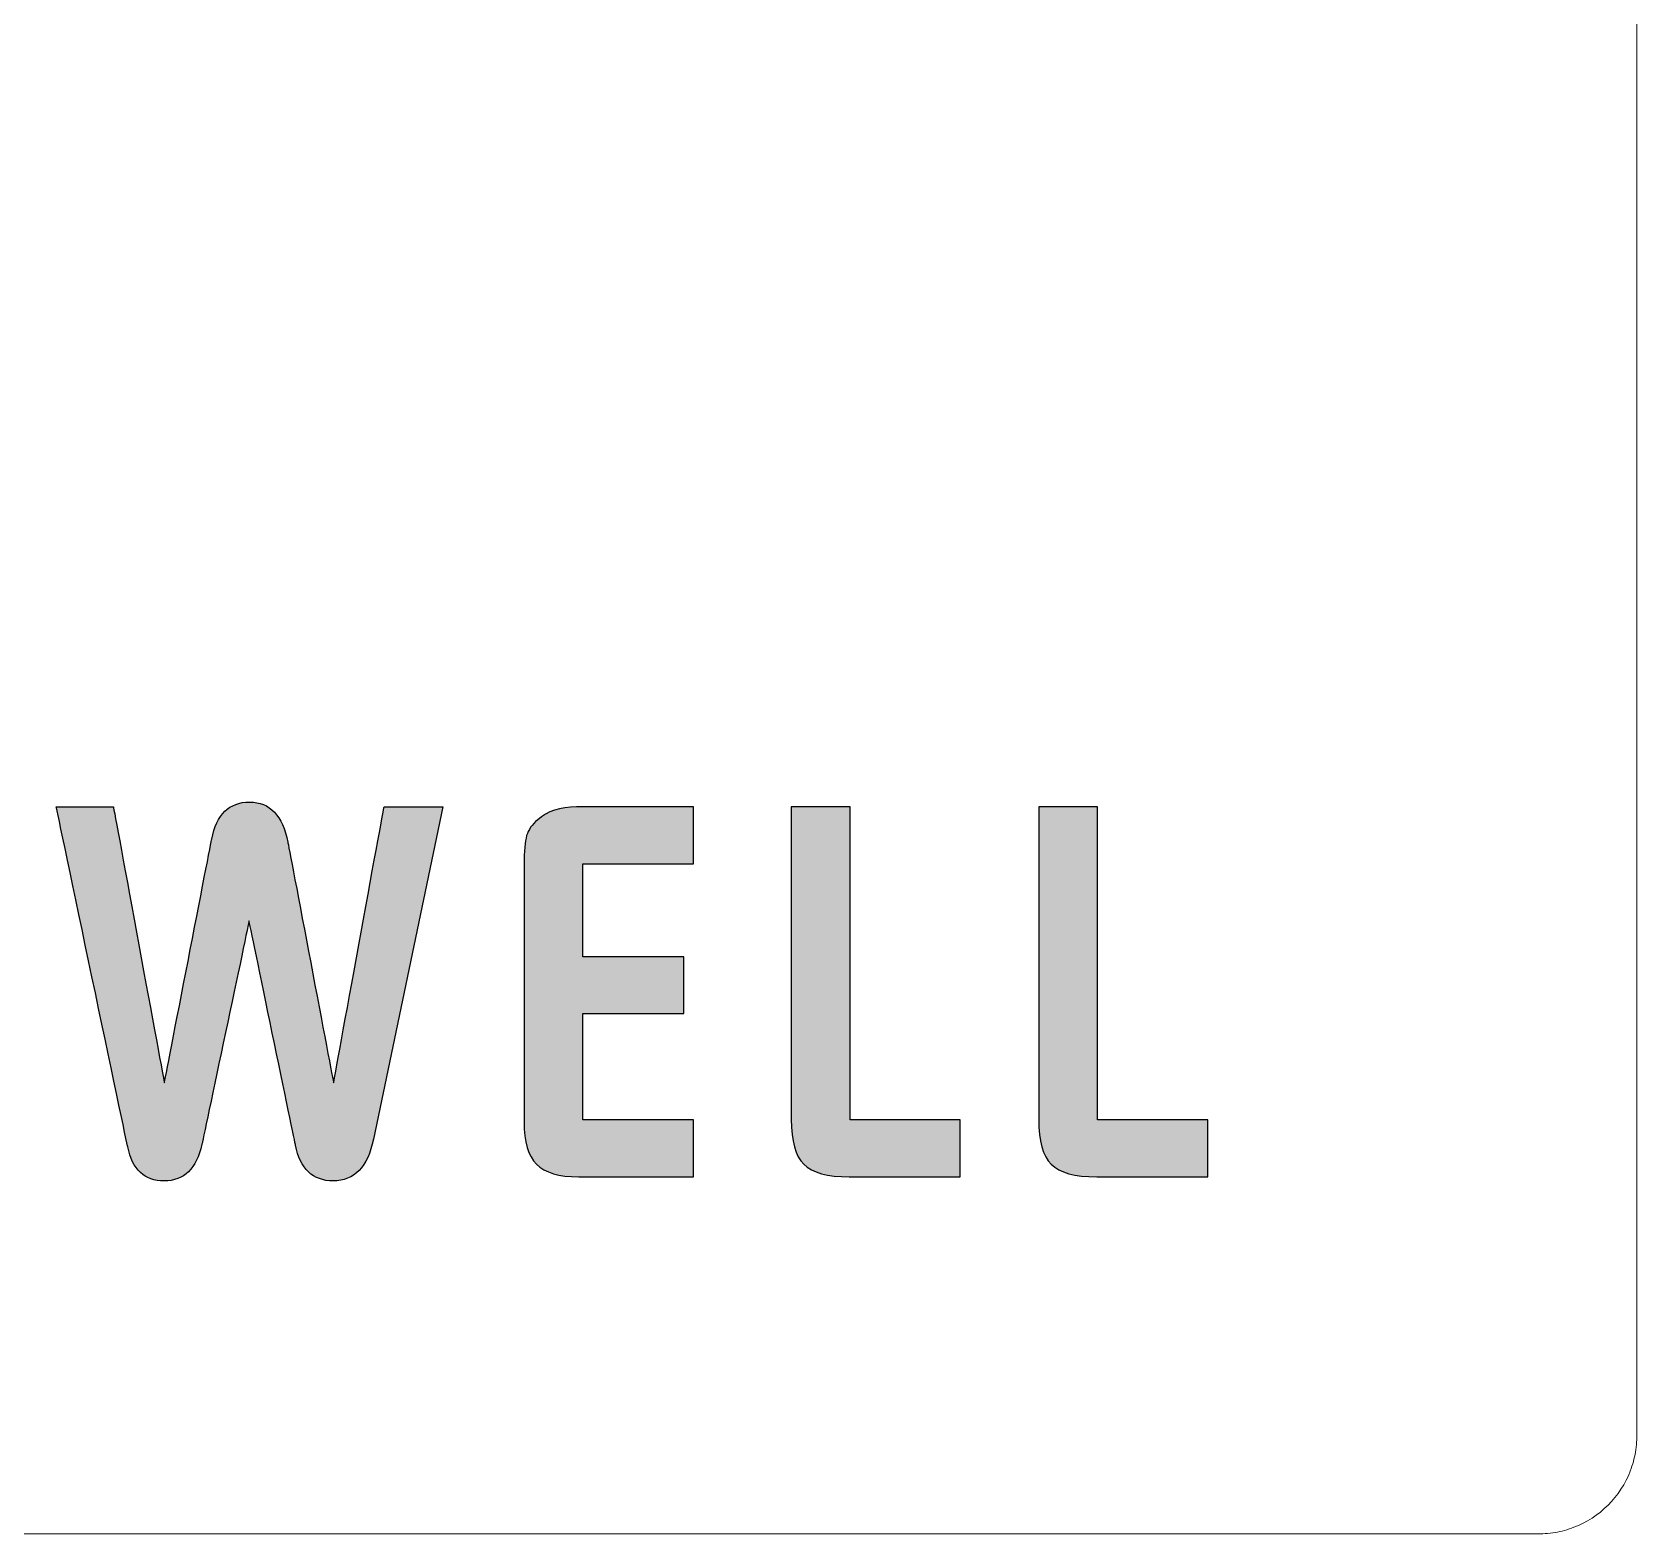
# Model space of a CAD drawing. Header units: inches. Extents: x -244 to 524, y 600 to 1121.
# Drawn here: x -23.91 to -4.37, y 924.48 to 942.76 of the extents above; entities that cross this region are included whole.
import ezdxf

# ---------------------------------------------------------------- set-up
doc = ezdxf.new("R2010")
doc.units = ezdxf.units.IN
doc.layers.add('1', color=7, linetype='Continuous', true_color=0xffffff)
doc.layers.add('layer 1', color=7, linetype='Continuous')

msp = doc.modelspace()

# ---------------------------------------------------------------- hatches: boundary and pattern name
h = msp.add_hatch(color=256)
h.dxf.hatch_style = 1
edge = h.paths.add_edge_path()
edge.add_spline(control_points=[(-20.237, 929.97), (-20.237, 929.97), (-20.794, 932.901), (-20.794, 932.901), (-20.794, 932.901)], knot_values=[3.2175, 3.2175, 3.2175, 3.2175, 3.465, 3.465, 3.465, 3.465, 3.465], degree=3, periodic=0)
edge.add_spline(control_points=[(-20.794, 932.901), (-20.858, 933.227), (-21.013, 933.39), (-21.259, 933.39), (-21.259, 933.39), (-21.51, 933.39), (-21.664, 933.239), (-21.721, 932.938), (-21.721, 932.938)], knot_values=[2.7225, 2.7225, 2.7225, 2.7225, 2.97, 2.97, 2.97, 2.97, 3.2175, 3.2175, 3.2175, 3.2175, 3.2175], degree=3, periodic=0)
edge.add_spline(control_points=[(-21.721, 932.938), (-21.721, 932.938), (-22.298, 929.97), (-22.298, 929.97), (-22.298, 929.97)], knot_values=[2.475, 2.475, 2.475, 2.475, 2.7225, 2.7225, 2.7225, 2.7225, 2.7225], degree=3, periodic=0)
edge.add_spline(control_points=[(-22.298, 929.97), (-22.298, 929.97), (-22.918, 933.33), (-22.918, 933.33), (-22.918, 933.33)], knot_values=[2.2275, 2.2275, 2.2275, 2.2275, 2.475, 2.475, 2.475, 2.475, 2.475], degree=3, periodic=0)
edge.add_spline(control_points=[(-22.918, 933.33), (-22.918, 933.33), (-23.614, 933.33), (-23.614, 933.33), (-23.614, 933.33)], knot_values=[1.98, 1.98, 1.98, 1.98, 2.2275, 2.2275, 2.2275, 2.2275, 2.2275], degree=3, periodic=0)
edge.add_spline(control_points=[(-23.614, 933.33), (-23.614, 933.33), (-22.744, 929.194), (-22.744, 929.194), (-22.744, 929.194)], knot_values=[1.7325, 1.7325, 1.7325, 1.7325, 1.98, 1.98, 1.98, 1.98, 1.98], degree=3, periodic=0)
edge.add_spline(control_points=[(-22.744, 929.194), (-22.686, 928.917), (-22.539, 928.778), (-22.301, 928.778), (-22.301, 928.778)], knot_values=[1.485, 1.485, 1.485, 1.485, 1.7325, 1.7325, 1.7325, 1.7325, 1.7325], degree=3, periodic=0)
edge.add_spline(control_points=[(-22.301, 928.778), (-22.057, 928.778), (-21.904, 928.927), (-21.84, 929.224), (-21.84, 929.224)], knot_values=[1.2375, 1.2375, 1.2375, 1.2375, 1.485, 1.485, 1.485, 1.485, 1.485], degree=3, periodic=0)
edge.add_spline(control_points=[(-21.84, 929.224), (-21.84, 929.224), (-21.266, 931.942), (-21.266, 931.942), (-21.266, 931.942)], knot_values=[0.99, 0.99, 0.99, 0.99, 1.2375, 1.2375, 1.2375, 1.2375, 1.2375], degree=3, periodic=0)
edge.add_spline(control_points=[(-21.266, 931.942), (-21.266, 931.942), (-20.701, 929.214), (-20.701, 929.214), (-20.701, 929.214)], knot_values=[0.7425, 0.7425, 0.7425, 0.7425, 0.99, 0.99, 0.99, 0.99, 0.99], degree=3, periodic=0)
edge.add_spline(control_points=[(-20.701, 929.214), (-20.643, 928.924), (-20.49, 928.778), (-20.243, 928.778), (-20.243, 928.778)], knot_values=[0.495, 0.495, 0.495, 0.495, 0.7425, 0.7425, 0.7425, 0.7425, 0.7425], degree=3, periodic=0)
edge.add_spline(control_points=[(-20.243, 928.778), (-19.985, 928.778), (-19.822, 928.947), (-19.751, 929.286), (-19.751, 929.286)], knot_values=[0.2475, 0.2475, 0.2475, 0.2475, 0.495, 0.495, 0.495, 0.495, 0.495], degree=3, periodic=0)
edge.add_spline(control_points=[(-19.751, 929.286), (-19.751, 929.286), (-18.905, 933.33), (-18.905, 933.33)], knot_values=[0, 0, 0, 0, 0.2475, 0.2475, 0.2475, 0.2475], degree=3, periodic=0)
edge.add_spline(control_points=[(-18.905, 933.33), (-18.905, 933.33), (-19.623, 933.33), (-19.623, 933.33), (-19.623, 933.33)], knot_values=[3.7125, 3.7125, 3.7125, 3.7125, 3.96, 3.96, 3.96, 3.96, 3.96], degree=3, periodic=0)
edge.add_spline(control_points=[(-19.623, 933.33), (-19.623, 933.33), (-20.237, 929.97), (-20.237, 929.97), (-20.237, 929.97)], knot_values=[3.465, 3.465, 3.465, 3.465, 3.7125, 3.7125, 3.7125, 3.7125, 3.7125], degree=3, periodic=0)
h = msp.add_hatch(color=256)
h.dxf.hatch_style = 1
edge = h.paths.add_edge_path()
edge.add_spline(control_points=[(-16.552, 928.828), (-16.202, 928.828), (-15.853, 928.828), (-15.853, 928.828), (-15.853, 928.828), (-15.853, 929.52), (-15.853, 929.52), (-15.853, 929.52), (-15.853, 929.52), (-17.201, 929.52), (-17.201, 929.52), (-17.201, 929.52), (-17.201, 929.52), (-17.201, 930.814), (-17.201, 930.814), (-17.201, 930.814), (-17.201, 930.814), (-15.971, 930.814), (-15.971, 930.814), (-15.971, 930.814), (-15.971, 930.814), (-15.971, 931.506), (-15.971, 931.506), (-15.971, 931.506), (-15.971, 931.506), (-17.201, 931.506), (-17.201, 931.506), (-17.201, 931.506), (-17.201, 931.506), (-17.201, 932.638), (-17.201, 932.638), (-17.201, 932.638), (-17.201, 932.638), (-15.853, 932.638), (-15.853, 932.638), (-15.853, 932.638), (-15.853, 932.638), (-15.853, 933.33), (-15.853, 933.33), (-15.853, 933.33), (-15.853, 933.33), (-17.28, 933.33), (-17.28, 933.33)], knot_values=[1.630612, 1.630612, 1.630612, 1.630612, 1.747082, 1.747082, 1.747082, 1.980023, 1.980023, 1.980023, 1.980023, 2.212964, 2.212964, 2.212964, 2.212964, 2.445906, 2.445906, 2.445906, 2.445906, 2.678847, 2.678847, 2.678847, 2.678847, 2.911788, 2.911788, 2.911788, 2.911788, 3.144729, 3.144729, 3.144729, 3.144729, 3.37767, 3.37767, 3.37767, 3.37767, 3.610611, 3.610612, 3.610612, 3.610612, 3.843553, 3.843553, 3.843553, 3.843553, 4.076471, 4.076471, 4.076471, 4.076471], degree=3, periodic=0)
edge.add_spline(control_points=[(-17.28, 933.33), (-17.28, 933.33), (-17.28, 933.33), (-17.28, 933.33), (-17.28, 933.33), (-17.481, 933.33), (-17.638, 933.278), (-17.752, 933.175)], knot_values=[1.397649, 1.397649, 1.397649, 1.397649, 1.397673, 1.397673, 1.397673, 1.397673, 1.630612, 1.630612, 1.630612, 1.630612], degree=3, periodic=0)
edge.add_spline(control_points=[(-17.752, 933.175), (-17.752, 933.175), (-17.752, 933.175), (-17.752, 933.175), (-17.752, 933.175), (-17.821, 933.116), (-17.866, 933.051), (-17.886, 932.981)], knot_values=[1.164708, 1.164708, 1.164708, 1.164708, 1.164711, 1.164711, 1.164711, 1.164711, 1.397649, 1.397649, 1.397649, 1.397649], degree=3, periodic=0)
edge.add_spline(control_points=[(-17.886, 932.981), (-17.886, 932.981), (-17.886, 932.981), (-17.886, 932.981), (-17.886, 932.981), (-17.907, 932.91), (-17.917, 932.793), (-17.917, 932.628)], knot_values=[0.931767, 0.931767, 0.931767, 0.931767, 0.931769, 0.931769, 0.931769, 0.931769, 1.164708, 1.164708, 1.164708, 1.164708], degree=3, periodic=0)
edge.add_spline(control_points=[(-17.917, 932.628), (-17.917, 932.628), (-17.917, 932.628), (-17.917, 932.628), (-17.917, 932.628), (-17.917, 932.628), (-17.917, 929.498), (-17.917, 929.498)], knot_values=[0.698826, 0.698826, 0.698826, 0.698826, 0.698828, 0.698828, 0.698828, 0.698828, 0.931767, 0.931767, 0.931767, 0.931767], degree=3, periodic=0)
edge.add_spline(control_points=[(-17.917, 929.498), (-17.917, 929.498), (-17.917, 929.498), (-17.917, 929.498), (-17.917, 929.498), (-17.917, 929.254), (-17.867, 929.081), (-17.765, 928.98)], knot_values=[0.465885, 0.465885, 0.465885, 0.465885, 0.465887, 0.465887, 0.465887, 0.465887, 0.698826, 0.698826, 0.698826, 0.698826], degree=3, periodic=0)
edge.add_spline(control_points=[(-17.765, 928.98), (-17.765, 928.98), (-17.765, 928.98), (-17.765, 928.98), (-17.765, 928.98), (-17.664, 928.879), (-17.493, 928.828), (-17.251, 928.828)], knot_values=[0.232944, 0.232944, 0.232944, 0.232944, 0.232946, 0.232946, 0.232946, 0.232946, 0.465885, 0.465885, 0.465885, 0.465885], degree=3, periodic=0)
edge.add_spline(control_points=[(-17.251, 928.828), (-17.251, 928.828), (-17.251, 928.828), (-17.251, 928.828), (-17.251, 928.828), (-17.251, 928.828), (-16.901, 928.828), (-16.552, 928.828)], knot_values=[0.116471, 0.116471, 0.116471, 0.116471, 0.116473, 0.116473, 0.116473, 0.116473, 0.232944, 0.232944, 0.232944, 0.232944], degree=3, periodic=0)
h = msp.add_hatch(color=256)
h.dxf.hatch_style = 1
edge = h.paths.add_edge_path()
edge.add_spline(control_points=[(-13.282, 928.828), (-12.944, 928.828), (-12.606, 928.828), (-12.606, 928.828), (-12.606, 928.828), (-12.606, 929.52), (-12.606, 929.52), (-12.606, 929.52), (-12.606, 929.52), (-13.948, 929.52), (-13.948, 929.52), (-13.948, 929.52), (-13.948, 929.52), (-13.948, 933.33), (-13.948, 933.33), (-13.948, 933.33), (-13.948, 933.33), (-14.664, 933.33), (-14.664, 933.33), (-14.664, 933.33), (-14.664, 933.33), (-14.664, 929.527), (-14.664, 929.527)], knot_values=[1.485025, 1.485025, 1.485025, 1.485025, 1.732525, 1.732525, 1.732525, 2.227525, 2.227525, 2.227525, 2.227525, 2.722525, 2.722525, 2.722525, 2.722525, 3.217525, 3.217525, 3.217525, 3.217525, 3.712525, 3.712525, 3.712525, 3.712525, 4.2075, 4.2075, 4.2075, 4.2075], degree=3, periodic=0)
edge.add_spline(control_points=[(-14.664, 929.527), (-14.664, 929.527), (-14.664, 929.527), (-14.664, 929.527), (-14.664, 929.527), (-14.664, 929.264), (-14.613, 929.081), (-14.511, 928.98)], knot_values=[0.990005, 0.990005, 0.990005, 0.990005, 0.99003, 0.99003, 0.99003, 0.99003, 1.485025, 1.485025, 1.485025, 1.485025], degree=3, periodic=0)
edge.add_spline(control_points=[(-14.511, 928.98), (-14.511, 928.98), (-14.511, 928.98), (-14.511, 928.98), (-14.511, 928.98), (-14.408, 928.879), (-14.224, 928.828), (-13.958, 928.828)], knot_values=[0.495005, 0.495005, 0.495005, 0.495005, 0.49501, 0.49501, 0.49501, 0.49501, 0.990005, 0.990005, 0.990005, 0.990005], degree=3, periodic=0)
edge.add_spline(control_points=[(-13.958, 928.828), (-13.958, 928.828), (-13.958, 928.828), (-13.958, 928.828), (-13.958, 928.828), (-13.958, 928.828), (-13.62, 928.828), (-13.282, 928.828)], knot_values=[0.2475, 0.2475, 0.2475, 0.2475, 0.247505, 0.247505, 0.247505, 0.247505, 0.495005, 0.495005, 0.495005, 0.495005], degree=3, periodic=0)
h = msp.add_hatch(color=256)
h.dxf.hatch_style = 1
edge = h.paths.add_edge_path()
edge.add_spline(control_points=[(-10.269, 928.828), (-9.931, 928.828), (-9.593, 928.828), (-9.593, 928.828), (-9.593, 928.828), (-9.593, 929.52), (-9.593, 929.52), (-9.593, 929.52), (-9.593, 929.52), (-10.935, 929.52), (-10.935, 929.52), (-10.935, 929.52), (-10.935, 929.52), (-10.935, 933.33), (-10.935, 933.33), (-10.935, 933.33), (-10.935, 933.33), (-11.651, 933.33), (-11.651, 933.33), (-11.651, 933.33), (-11.651, 933.33), (-11.651, 929.527), (-11.651, 929.527)], knot_values=[1.485025, 1.485025, 1.485025, 1.485025, 1.732525, 1.732525, 1.732525, 2.227525, 2.227525, 2.227525, 2.227525, 2.722525, 2.722525, 2.722525, 2.722525, 3.217525, 3.217525, 3.217525, 3.217525, 3.712525, 3.712525, 3.712525, 3.712525, 4.2075, 4.2075, 4.2075, 4.2075], degree=3, periodic=0)
edge.add_spline(control_points=[(-11.651, 929.527), (-11.651, 929.527), (-11.651, 929.527), (-11.651, 929.527), (-11.651, 929.527), (-11.651, 929.264), (-11.6, 929.081), (-11.498, 928.98)], knot_values=[0.990005, 0.990005, 0.990005, 0.990005, 0.99003, 0.99003, 0.99003, 0.99003, 1.485025, 1.485025, 1.485025, 1.485025], degree=3, periodic=0)
edge.add_spline(control_points=[(-11.498, 928.98), (-11.498, 928.98), (-11.498, 928.98), (-11.498, 928.98), (-11.498, 928.98), (-11.396, 928.879), (-11.211, 928.828), (-10.945, 928.828)], knot_values=[0.495005, 0.495005, 0.495005, 0.495005, 0.49501, 0.49501, 0.49501, 0.49501, 0.990005, 0.990005, 0.990005, 0.990005], degree=3, periodic=0)
edge.add_spline(control_points=[(-10.945, 928.828), (-10.945, 928.828), (-10.945, 928.828), (-10.945, 928.828), (-10.945, 928.828), (-10.945, 928.828), (-10.607, 928.828), (-10.269, 928.828)], knot_values=[0.2475, 0.2475, 0.2475, 0.2475, 0.247505, 0.247505, 0.247505, 0.247505, 0.495005, 0.495005, 0.495005, 0.495005], degree=3, periodic=0)

# ---------------------------------------------------------------- linework, layer by layer
at = {"layer": '1', "color": 7, "linetype": 'Continuous', "lineweight": 18}
for p, q in [((-4.367, 925.676), (-4.367, 971.877)), ((-85.951, 924.481), (-5.561, 924.481))]:
    msp.add_line(p, q, dxfattribs=at)
msp.add_open_spline([(-5.561, 924.481), (-5.543, 924.481), (-5.438, 924.486), (-5.288, 924.511), (-5.21, 924.532), (-4.981, 924.62), (-4.837, 924.713), (-4.6, 924.95), (-4.506, 925.094), (-4.418, 925.323), (-4.397, 925.401), (-4.371, 925.551), (-4.367, 925.658), (-4.367, 925.676)], degree=3, knots=[0, 0, 0, 0, 0.125, 0.125, 0.25, 0.25, 0.5, 0.5, 0.75, 0.75, 0.875, 0.875, 1, 1, 1, 1], dxfattribs=at)
at = {"layer": 'layer 1'}
for points, knots in [([(-22.744, 929.194), (-22.744, 929.194), (-22.744, 929.194), (-23.614, 933.33), (-23.614, 933.33)], [0.4375, 0.4375, 0.4375, 0.4375, 0.43750001, 0.5, 0.5, 0.5, 0.5]), ([(-23.614, 933.33), (-23.614, 933.33), (-23.614, 933.33), (-22.918, 933.33), (-22.918, 933.33)], [0.5, 0.5, 0.5, 0.5, 0.50000001, 0.5625, 0.5625, 0.5625, 0.5625]), ([(-22.918, 933.33), (-22.918, 933.33), (-22.918, 933.33), (-22.298, 929.97), (-22.298, 929.97)], [0.5625, 0.5625, 0.5625, 0.5625, 0.56250001, 0.625, 0.625, 0.625, 0.625]), ([(-21.721, 932.938), (-21.721, 932.938), (-21.664, 933.239), (-21.51, 933.39), (-21.259, 933.39), (-21.259, 933.39), (-21.013, 933.39), (-20.858, 933.227), (-20.794, 932.901)], [0.6875, 0.6875, 0.6875, 0.6875, 0.6875, 0.75, 0.75, 0.75, 0.75, 0.8125, 0.8125, 0.8125, 0.8125]), ([(-20.237, 929.97), (-20.237, 929.97), (-20.237, 929.97), (-19.623, 933.33), (-19.623, 933.33)], [0.875, 0.875, 0.875, 0.875, 0.87500001, 0.9375, 0.9375, 0.9375, 0.9375]), ([(-19.623, 933.33), (-19.623, 933.33), (-19.623, 933.33), (-18.905, 933.33), (-18.905, 933.33)], [0.9375, 0.9375, 0.9375, 0.9375, 0.93750001, 1, 1, 1, 1]), ([(-15.853, 928.828), (-15.853, 928.828), (-17.251, 928.828), (-17.251, 928.828), (-17.251, 928.828), (-17.493, 928.828), (-17.664, 928.879), (-17.765, 928.98), (-17.765, 928.98), (-17.867, 929.081), (-17.917, 929.254), (-17.917, 929.498), (-17.917, 929.498), (-17.917, 929.498), (-17.917, 932.628), (-17.917, 932.628), (-17.917, 932.628), (-17.917, 932.793), (-17.907, 932.91), (-17.886, 932.981), (-17.886, 932.981), (-17.866, 933.051), (-17.821, 933.116), (-17.752, 933.175), (-17.752, 933.175), (-17.638, 933.278), (-17.481, 933.33), (-17.28, 933.33), (-17.28, 933.33), (-17.28, 933.33), (-15.853, 933.33), (-15.853, 933.33), (-15.853, 933.33), (-15.853, 933.33), (-15.853, 932.638), (-15.853, 932.638), (-15.853, 932.638), (-15.853, 932.638), (-17.201, 932.638), (-17.201, 932.638), (-17.201, 932.638), (-17.201, 932.638), (-17.201, 931.506), (-17.201, 931.506), (-17.201, 931.506), (-17.201, 931.506), (-15.971, 931.506), (-15.971, 931.506), (-15.971, 931.506), (-15.971, 931.506), (-15.971, 930.814), (-15.971, 930.814), (-15.971, 930.814), (-15.971, 930.814), (-17.201, 930.814), (-17.201, 930.814), (-17.201, 930.814), (-17.201, 930.814), (-17.201, 929.52), (-17.201, 929.52), (-17.201, 929.52), (-17.201, 929.52), (-15.853, 929.52), (-15.853, 929.52), (-15.853, 929.52), (-15.853, 929.52), (-15.853, 928.828), (-15.853, 928.828)], [0, 0, 0, 0, 0.058824, 0.058824, 0.058824, 0.058824, 0.117647, 0.117647, 0.117647, 0.117647, 0.176471, 0.176471, 0.176471, 0.176471, 0.235294, 0.235294, 0.235294, 0.235294, 0.294118, 0.294118, 0.294118, 0.294118, 0.352941, 0.352941, 0.352941, 0.352941, 0.411765, 0.411765, 0.411765, 0.411765, 0.470588, 0.470588, 0.470588, 0.470588, 0.529412, 0.529412, 0.529412, 0.529412, 0.588235, 0.588235, 0.588235, 0.588235, 0.647059, 0.647059, 0.647059, 0.647059, 0.705882, 0.705882, 0.705882, 0.705882, 0.764706, 0.764706, 0.764706, 0.764706, 0.823529, 0.823529, 0.823529, 0.823529, 0.882353, 0.882353, 0.882353, 0.882353, 0.941176, 0.941176, 0.941176, 0.941176, 1, 1, 1, 1]), ([(-12.606, 928.828), (-12.606, 928.828), (-13.958, 928.828), (-13.958, 928.828), (-13.958, 928.828), (-14.224, 928.828), (-14.408, 928.879), (-14.511, 928.98), (-14.511, 928.98), (-14.613, 929.081), (-14.664, 929.264), (-14.664, 929.527), (-14.664, 929.527), (-14.664, 929.527), (-14.664, 933.33), (-14.664, 933.33), (-14.664, 933.33), (-14.664, 933.33), (-13.948, 933.33), (-13.948, 933.33), (-13.948, 933.33), (-13.948, 933.33), (-13.948, 929.52), (-13.948, 929.52), (-13.948, 929.52), (-13.948, 929.52), (-12.606, 929.52), (-12.606, 929.52), (-12.606, 929.52), (-12.606, 929.52), (-12.606, 928.828), (-12.606, 928.828)], [0, 0, 0, 0, 0.125, 0.125, 0.125, 0.125, 0.25, 0.25, 0.25, 0.25, 0.375, 0.375, 0.375, 0.375, 0.5, 0.5, 0.5, 0.5, 0.625, 0.625, 0.625, 0.625, 0.75, 0.75, 0.75, 0.75, 0.875, 0.875, 0.875, 0.875, 1, 1, 1, 1]), ([(-9.593, 928.828), (-9.593, 928.828), (-10.945, 928.828), (-10.945, 928.828), (-10.945, 928.828), (-11.211, 928.828), (-11.396, 928.879), (-11.498, 928.98), (-11.498, 928.98), (-11.6, 929.081), (-11.651, 929.264), (-11.651, 929.527), (-11.651, 929.527), (-11.651, 929.527), (-11.651, 933.33), (-11.651, 933.33), (-11.651, 933.33), (-11.651, 933.33), (-10.935, 933.33), (-10.935, 933.33), (-10.935, 933.33), (-10.935, 933.33), (-10.935, 929.52), (-10.935, 929.52), (-10.935, 929.52), (-10.935, 929.52), (-9.593, 929.52), (-9.593, 929.52), (-9.593, 929.52), (-9.593, 929.52), (-9.593, 928.828), (-9.593, 928.828)], [0, 0, 0, 0, 0.125, 0.125, 0.125, 0.125, 0.25, 0.25, 0.25, 0.25, 0.375, 0.375, 0.375, 0.375, 0.5, 0.5, 0.5, 0.5, 0.625, 0.625, 0.625, 0.625, 0.75, 0.75, 0.75, 0.75, 0.875, 0.875, 0.875, 0.875, 1, 1, 1, 1]), ([(-22.298, 929.97), (-22.298, 929.97), (-22.298, 929.97), (-21.721, 932.938), (-21.721, 932.938)], [0.625, 0.625, 0.625, 0.625, 0.62500001, 0.6875, 0.6875, 0.6875, 0.6875]), ([(-20.794, 932.901), (-20.794, 932.901), (-20.794, 932.901), (-20.237, 929.97), (-20.237, 929.97)], [0.8125, 0.8125, 0.8125, 0.8125, 0.81250001, 0.875, 0.875, 0.875, 0.875]), ([(-21.266, 931.942), (-21.266, 931.942), (-21.266, 931.942), (-21.84, 929.224), (-21.84, 929.224)], [0.25, 0.25, 0.25, 0.25, 0.25000001, 0.3125, 0.3125, 0.3125, 0.3125]), ([(-20.701, 929.214), (-20.701, 929.214), (-20.701, 929.214), (-21.266, 931.942), (-21.266, 931.942)], [0.1875, 0.1875, 0.1875, 0.1875, 0.18750001, 0.25, 0.25, 0.25, 0.25]), ([(-21.84, 929.224), (-21.84, 929.224), (-21.904, 928.927), (-22.057, 928.778), (-22.301, 928.778)], [0.3125, 0.3125, 0.3125, 0.3125, 0.31250001, 0.375, 0.375, 0.375, 0.375]), ([(-20.243, 928.778), (-20.243, 928.778), (-20.49, 928.778), (-20.643, 928.924), (-20.701, 929.214)], [0.125, 0.125, 0.125, 0.125, 0.12500001, 0.1875, 0.1875, 0.1875, 0.1875]), ([(-19.751, 929.286), (-19.751, 929.286), (-19.822, 928.947), (-19.985, 928.778), (-20.243, 928.778)], [0.0625, 0.0625, 0.0625, 0.0625, 0.06250001, 0.125, 0.125, 0.125, 0.125]), ([(-22.301, 928.778), (-22.301, 928.778), (-22.539, 928.778), (-22.686, 928.917), (-22.744, 929.194)], [0.375, 0.375, 0.375, 0.375, 0.37500001, 0.4375, 0.4375, 0.4375, 0.4375])]:
    msp.add_open_spline(points, degree=3, knots=knots, dxfattribs=at)
msp.add_open_spline([(-18.905, 933.33), (-18.905, 933.33), (-19.751, 929.286), (-19.751, 929.286)], degree=3, dxfattribs=at)

doc.saveas('drawing.dxf')
